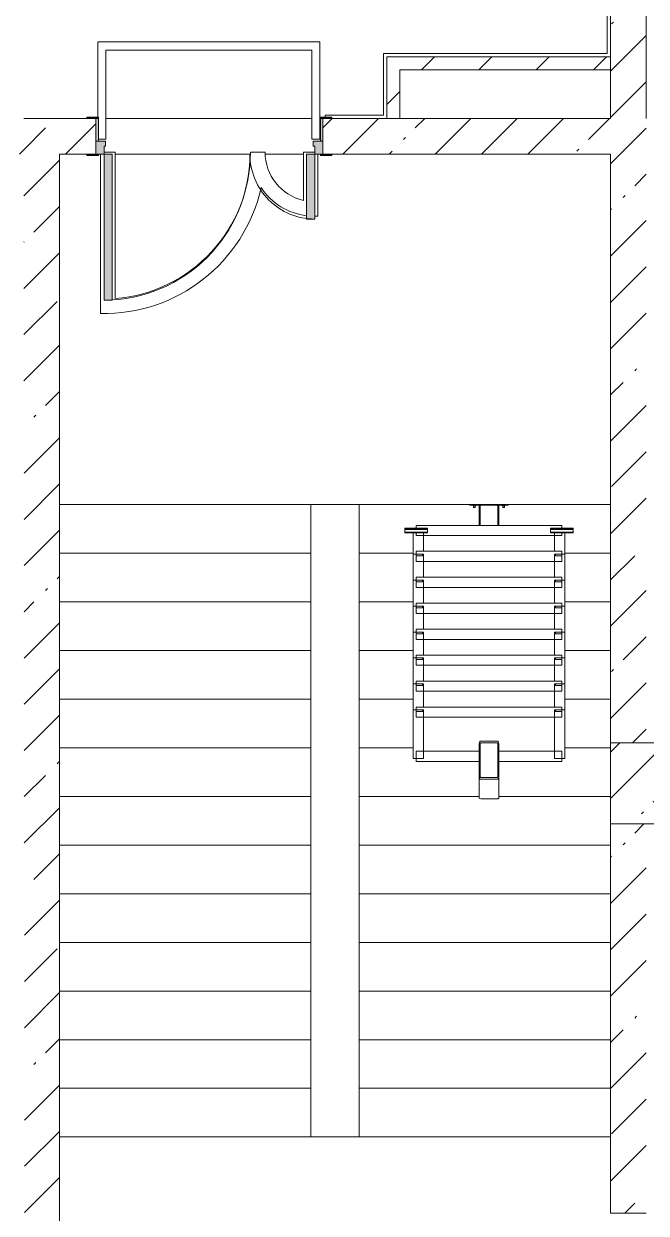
# Model space of a CAD drawing. Header units: millimetres. Extents: x -8624 to 194831, y -8553 to 29000.
# Drawn here: x 71860 to 75700, y 1150 to 8484 of the extents above; entities that cross this region are included whole.
import ezdxf

# ---------------------------------------------------------------- set-up
doc = ezdxf.new("R2010")
doc.units = ezdxf.units.MM
doc.linetypes.add('200_ШТРИХ__ш1_п0_6_', pattern=[800, 500, -300])
for name, color, linetype, lineweight in [('A-DETL-MBND-1', 7, '200_ШТРИХ__ш1_п0_6_', 9), ('A-GENM', 7, 'Continuous', 5), ('A-WALL-2', 7, 'Continuous', 9), ('I-WALL', 7, 'Continuous', 5), ('S-COLS', 7, 'Continuous', 5), ('S-STRS', 7, 'Continuous', 5)]:
    doc.layers.add(name, color=color, linetype=linetype, lineweight=lineweight)
for name, color, linetype, lineweight, true_color in [('A-DOOR-1', 7, 'Continuous', 5, 0xaaaaaa), ('A-DOOR-2', 7, 'Continuous', 5, 0xe2e2e2), ('A-DOOR-FRAM-1', 7, 'Continuous', 5, 0xe2e2e2), ('A-DOOR-FRAM-2', 7, 'Continuous', 5, 0xaaaaaa), ('A-FLOR-2', 7, 'Continuous', 5, 0xaaaaaa)]:
    doc.layers.add(name, color=color, linetype=linetype, lineweight=lineweight, true_color=true_color)
pattern_1 = [(45, (0, 0), (-285.1231, 285.1231), []), (45, (285.12, 0), (-285.1231, 285.1231), [504.031, -100.806, 16.764, -84.042])]
pattern_2 = [(45, (0, 0), (-176.7767, 176.7767), [])]

# ---------------------------------------------------------------- blocks, each defined once
blk = doc.blocks.new('BSC_Колонна _Прямоугольная - 500х500-V13-3_1_1_птичка копия 1')
at = {"layer": 'S-COLS'}
h = blk.add_hatch(dxfattribs=at)
h.set_pattern_fill('FP_15', color=256, style=0, pattern_type=2)
h.set_pattern_definition([(45, (-75730, -3800), (-285.1231, 285.1231), []), (45, (-75444.88, -3800), (-285.1231, 285.1231), [504.031, -100.806, 16.764, -84.042])])
h.paths.add_polyline_path([(-250, -250), (250, -250), (250, 250), (-250, 250), (-250, -177.6)])
for p, q in [((250, 250), (-250, 250)), ((-250, 250), (-250, -250)), ((250, -250), (250, 250)), ((-250, -250), (250, -250))]:
    blk.add_line(p, q, dxfattribs=at)
blk = doc.blocks.new('110_Дверь_СКБ_2Ст - Д-1 Лестничная клетка EIS60-24319353-3_1_1_птичка копия 1')
at = {"layer": 'A-DOOR-2'}
for points in [[(612.5, 1010), (612.5, 110), (662.5, 110), (662.5, 1010)], [(-630.1, 510), (-637.5, 510), (-637.5, 110), (-587.5, 110), (-587.5, 510)], [(712.5, 30), (697.5, 30), (697.5, -110), (712.5, -110)]]:
    blk.add_hatch(color=256, dxfattribs=at).paths.add_polyline_path(points)
h = blk.add_hatch(color=256, dxfattribs=at)
h.paths.add_polyline_path([(-637.5, 110), (-687.5, 110), (-687.5, 30), (-627.5, 30), (-630.1, 60), (-637.5, 60)])
h.paths.add_polyline_path([(712.5, 110), (662.5, 110), (662.5, 60), (652.5, 60), (652.5, 30), (712.5, 30)])
at = {"layer": 'A-DOOR-FRAM-1'}
for points in [[(-742.5, 118), (-742.5, 110), (-672.5, 110), (-672.5, 118)], [(697.5, 118), (697.5, 110), (767.5, 110), (767.5, 118)], [(-672.5, 30), (-687.5, 30), (-687.5, -110), (-672.5, -110)], [(-672.5, -110), (-742.5, -110), (-742.5, -118), (-672.5, -118)], [(697.5, -110), (697.5, -118), (767.5, -118), (767.5, -110)]]:
    blk.add_hatch(color=256, dxfattribs=at).paths.add_polyline_path(points)
at = {"layer": 'A-DOOR-1'}
for p, q in [((662.5, 1010), (612.5, 1010)), ((612.5, 1010), (612.5, 110)), ((662.5, 110), (662.5, 1010)), ((-637.5, 510), (-637.5, 110)), ((-587.5, 510), (-637.5, 510)), ((-587.5, 110), (-587.5, 510)), ((-637.5, 110), (-587.5, 110)), ((612.5, 110), (662.5, 110))]:
    blk.add_line(p, q, dxfattribs=at)
for centre, radius, start, end in [((662.5, 110), 900, 90, 180), ((-637.5, 110), 400, 360, 90)]:
    blk.add_arc(centre, radius, start, end, dxfattribs=at)
at = {"layer": 'A-DOOR-FRAM-2'}
for p, q in [((-672.5, 118), (-742.5, 118)), ((-742.5, 118), (-742.5, 110)), ((-742.5, 110), (-672.5, 110)), ((-637.5, 110), (-687.5, 110)), ((-687.5, 110), (-687.5, 30)), ((-672.5, 110), (-672.5, 118)), ((-637.5, 60), (-637.5, 110)), ((662.5, 110), (662.5, 60)), ((712.5, 110), (662.5, 110)), ((767.5, 118), (697.5, 118)), ((697.5, 118), (697.5, 110)), ((697.5, 110), (767.5, 110)), ((712.5, 30), (712.5, 110)), ((767.5, 110), (767.5, 118)), ((-687.5, 30), (-627.5, 30)), ((-672.5, 30), (-687.5, 30)), ((-687.5, 30), (-687.5, -110)), ((-672.5, -110), (-672.5, 30)), ((-627.5, 60), (-637.5, 60)), ((-627.5, 30), (-627.5, 60)), ((662.5, 60), (652.5, 60)), ((652.5, 60), (652.5, 30)), ((652.5, 30), (712.5, 30)), ((712.5, 30), (697.5, 30)), ((697.5, 30), (697.5, -110)), ((712.5, -110), (712.5, 30)), ((-672.5, -110), (-742.5, -110)), ((-742.5, -110), (-742.5, -118)), ((-742.5, -118), (-672.5, -118)), ((-687.5, -110), (-672.5, -110)), ((-672.5, -118), (-672.5, -110)), ((697.5, -110), (712.5, -110)), ((767.5, -110), (697.5, -110)), ((697.5, -110), (697.5, -118)), ((697.5, -118), (767.5, -118)), ((767.5, -118), (767.5, -110))]:
    blk.add_line(p, q, dxfattribs=at)
blk = doc.blocks.new('Анкер клиновой - Анкер клиновой МКТ В 10-10-16_85-22193208-3_1_1_птичка копия 1')
at = {"layer": 'A-DETL-MBND-1'}
for p, q in [((122191.4, 13788), (122191.4, 13784)), ((122207.4, 13788), (122191.4, 13788)), ((122191.4, 13788), (122207.4, 13788)), ((122194.4, 13798), (122194.4, 13784)), ((122204.4, 13798), (122194.4, 13798)), ((122194.4, 13798), (122204.4, 13798)), ((122204.4, 13784), (122204.4, 13798)), ((122207.4, 13784), (122207.4, 13788))]:
    blk.add_line(p, q, dxfattribs=at)
blk = doc.blocks.new('ОМ_Полоса_Трапеция прямоугольная_Прокат_ГОСТ 103-2006 - ОМ_Полоса_Трапеция прямоугольная_Прокат_ГОСТ 103-2006-21111644-3_1_1_птичка копия 1')
at = {"layer": 'A-GENM'}
for p, q in [((122699.4, 15046.5), (122699.4, 15056.5)), ((122699.4, 15056.5), (122739.4, 15056.5)), ((122739.4, 15046.5), (122699.4, 15046.5)), ((122739.4, 15056.5), (122739.4, 15046.5))]:
    blk.add_line(p, q, dxfattribs=at)
blk = doc.blocks.new('ОМ_Полоса_Трапеция прямоугольная_Прокат_ГОСТ 103-2006 - ОМ_Полоса_Трапеция прямоугольная_Прокат_ГОСТ 103-2006-V65-3_1_1_птичка копия 1')
at = {"layer": 'A-GENM'}
for p, q in [((122699.4, 14416.5), (122699.4, 14406.5)), ((122739.4, 14416.5), (122699.4, 14416.5)), ((122699.4, 14406.5), (122739.4, 14406.5)), ((122739.4, 14406.5), (122739.4, 14416.5))]:
    blk.add_line(p, q, dxfattribs=at)
blk = doc.blocks.new('ОМ_Полоса_Трапеция прямоугольная_Прокат_ГОСТ 103-2006 - ОМ_Полоса_Трапеция прямоугольная_Прокат_ГОСТ 103-2006-V66-3_1_1_птичка копия 1')
at = {"layer": 'A-GENM'}
for p, q in [((122699.4, 14256.5), (122699.4, 14246.5)), ((122739.4, 14256.5), (122699.4, 14256.5)), ((122699.4, 14246.5), (122739.4, 14246.5)), ((122739.4, 14246.5), (122739.4, 14256.5))]:
    blk.add_line(p, q, dxfattribs=at)
blk = doc.blocks.new('ОМ_Полоса_Трапеция прямоугольная_Прокат_ГОСТ 103-2006 - ОМ_Полоса_Трапеция прямоугольная_Прокат_ГОСТ 103-2006-V67-3_1_1_птичка копия 1')
at = {"layer": 'A-GENM'}
for p, q in [((122699.4, 14096.5), (122699.4, 14086.5)), ((122739.4, 14096.5), (122699.4, 14096.5)), ((122699.4, 14086.5), (122739.4, 14086.5)), ((122739.4, 14086.5), (122739.4, 14096.5))]:
    blk.add_line(p, q, dxfattribs=at)
blk = doc.blocks.new('ОМ_Полоса_Прокат_ГОСТ 103-2006 - ОМ_Полоса_Прокат_ГОСТ 103-2006-22193251-3_1_1_птичка копия 1')
at = {"layer": 'A-GENM'}
for p, q in [((122809.4, 13929.5), (122669.4, 13929.5)), ((122669.4, 13929.5), (122669.4, 13926.5)), ((122669.4, 13926.5), (122809.4, 13926.5)), ((122809.4, 13926.5), (122809.4, 13929.5))]:
    blk.add_line(p, q, dxfattribs=at)
blk = doc.blocks.new('ОМ_Полоса_Прокат_ГОСТ 103-2006 - ОМ_Полоса_Прокат_ГОСТ 103-2006-22193252-3_1_1_птичка копия 1')
at = {"layer": 'A-GENM'}
for p, q in [((122669.4, 13954.2), (122669.4, 13950.8)), ((122809.4, 13954.2), (122669.4, 13954.2)), ((122669.4, 13950.8), (122809.4, 13950.8)), ((122669.4, 13933.9), (122669.4, 13950.8)), ((122809.4, 13950.8), (122809.4, 13954.2)), ((122809.4, 13950.8), (122809.4, 13933.9)), ((122809.4, 13933.9), (122669.4, 13933.9))]:
    blk.add_line(p, q, dxfattribs=at)
blk = doc.blocks.new('ОМ_Полоса_Трапеция прямоугольная_Прокат_ГОСТ 103-2006 - ОМ_Полоса_Трапеция прямоугольная_Прокат_ГОСТ 103-2006-21111686-3_1_1_птичка копия 1')
at = {"layer": 'A-GENM'}
for p, q in [((121839.4, 15056.5), (121879.4, 15056.5)), ((121839.4, 15046.5), (121839.4, 15056.5)), ((121879.4, 15046.5), (121839.4, 15046.5)), ((121879.4, 15056.5), (121879.4, 15046.5))]:
    blk.add_line(p, q, dxfattribs=at)
blk = doc.blocks.new('ОМ_Полоса_Трапеция прямоугольная_Прокат_ГОСТ 103-2006 - ОМ_Полоса_Трапеция прямоугольная_Прокат_ГОСТ 103-2006-V68-3_1_1_птичка копия 1')
at = {"layer": 'A-GENM'}
for p, q in [((121879.4, 14416.5), (121839.4, 14416.5)), ((121839.4, 14416.5), (121839.4, 14406.5)), ((121839.4, 14406.5), (121879.4, 14406.5)), ((121879.4, 14406.5), (121879.4, 14416.5))]:
    blk.add_line(p, q, dxfattribs=at)
blk = doc.blocks.new('ОМ_Полоса_Трапеция прямоугольная_Прокат_ГОСТ 103-2006 - ОМ_Полоса_Трапеция прямоугольная_Прокат_ГОСТ 103-2006-V69-3_1_1_птичка копия 1')
at = {"layer": 'A-GENM'}
for p, q in [((121879.4, 14256.5), (121839.4, 14256.5)), ((121839.4, 14256.5), (121839.4, 14246.5)), ((121839.4, 14246.5), (121879.4, 14246.5)), ((121879.4, 14246.5), (121879.4, 14256.5))]:
    blk.add_line(p, q, dxfattribs=at)
blk = doc.blocks.new('ОМ_Полоса_Трапеция прямоугольная_Прокат_ГОСТ 103-2006 - ОМ_Полоса_Трапеция прямоугольная_Прокат_ГОСТ 103-2006-V70-3_1_1_птичка копия 1')
at = {"layer": 'A-GENM'}
for p, q in [((121879.4, 14096.5), (121839.4, 14096.5)), ((121839.4, 14096.5), (121839.4, 14086.5)), ((121839.4, 14086.5), (121879.4, 14086.5)), ((121879.4, 14086.5), (121879.4, 14096.5))]:
    blk.add_line(p, q, dxfattribs=at)
blk = doc.blocks.new('ОМ_Полоса_Прокат_ГОСТ 103-2006 - ОМ_Полоса_Прокат_ГОСТ 103-2006-22193295-3_1_1_птичка копия 1')
at = {"layer": 'A-GENM'}
for p, q in [((121909.4, 13929.5), (121769.4, 13929.5)), ((121769.4, 13929.5), (121769.4, 13926.5)), ((121769.4, 13926.5), (121909.4, 13926.5)), ((121909.4, 13926.5), (121909.4, 13929.5))]:
    blk.add_line(p, q, dxfattribs=at)
blk = doc.blocks.new('ОМ_Полоса_Прокат_ГОСТ 103-2006 - ОМ_Полоса_Прокат_ГОСТ 103-2006-22193296-3_1_1_птичка копия 1')
at = {"layer": 'A-GENM'}
for p, q in [((121909.4, 13954.2), (121769.4, 13954.2)), ((121769.4, 13954.2), (121769.4, 13950.8)), ((121769.4, 13950.8), (121909.4, 13950.8)), ((121769.4, 13933.9), (121769.4, 13950.8)), ((121909.4, 13950.8), (121909.4, 13954.2)), ((121909.4, 13950.8), (121909.4, 13933.9)), ((121909.4, 13933.9), (121769.4, 13933.9))]:
    blk.add_line(p, q, dxfattribs=at)
blk = doc.blocks.new('ОМ_Труба_ГОСТ 8639-82 - ОМ_Труба_ГОСТ 8639-82-21111694-3_1_1_птичка копия 1')
at = {"layer": 'A-GENM'}
for p, q in [((122229.4, 15590.5), (122229.4, 15456.5)), ((122238.4, 15595.1), (122340.4, 15595.1)), ((122349.4, 15456.5), (122349.4, 15590.5)), ((122238.4, 15474.2), (122340.4, 15474.2)), ((122229.4, 15256.4), (122229.4, 15456.5)), ((122235.4, 15456.5), (122235.4, 15256.4)), ((122340.4, 15462.4), (122238.4, 15462.4)), ((122343.4, 15256.4), (122343.4, 15456.5)), ((122349.4, 15456.5), (122349.4, 15256.4)), ((122238.4, 15250.5), (122340.4, 15250.5)), ((122340.4, 15238.8), (122238.4, 15238.8))]:
    blk.add_line(p, q, dxfattribs=at)
at = {"layer": 'A-GENM', "flags": 128}
for points in [[(122229.4, 15456.5), (122229.6, 15460), (122230.1, 15463.3), (122231, 15466.3), (122232.1, 15469), (122233.4, 15471.2), (122235, 15472.8), (122236.7, 15473.8), (122238.4, 15474.2)], [(122340.4, 15474.2), (122342.2, 15473.8), (122343.9, 15472.8), (122345.4, 15471.2), (122346.8, 15469), (122347.9, 15466.3), (122348.8, 15463.3), (122349.3, 15460), (122349.4, 15456.5)], [(122238.4, 15462.4), (122237.9, 15462.3), (122237.3, 15461.9), (122236.8, 15461.4), (122236.3, 15460.7), (122235.9, 15459.8), (122235.7, 15458.8), (122235.5, 15457.7), (122235.4, 15456.5)], [(122343.4, 15456.5), (122343.4, 15457.7), (122343.2, 15458.8), (122342.9, 15459.8), (122342.6, 15460.7), (122342.1, 15461.4), (122341.6, 15461.9), (122341, 15462.3), (122340.4, 15462.4)], [(122238.4, 15238.8), (122236.7, 15239.1), (122235, 15240.1), (122233.4, 15241.8), (122232.1, 15243.9), (122231, 15246.6), (122230.1, 15249.7), (122229.6, 15253), (122229.4, 15256.4)], [(122235.4, 15256.4), (122235.5, 15255.3), (122235.7, 15254.2), (122235.9, 15253.2), (122236.3, 15252.3), (122236.8, 15251.5), (122237.3, 15251), (122237.9, 15250.7), (122238.4, 15250.5)], [(122349.4, 15256.4), (122349.3, 15253), (122348.8, 15249.7), (122347.9, 15246.6), (122346.8, 15243.9), (122345.4, 15241.8), (122343.9, 15240.1), (122342.2, 15239.1), (122340.4, 15238.8)], [(122340.4, 15250.5), (122341, 15250.7), (122341.6, 15251), (122342.1, 15251.5), (122342.6, 15252.3), (122342.9, 15253.2), (122343.2, 15254.2), (122343.4, 15255.3), (122343.4, 15256.4)]]:
    blk.add_lwpolyline(points, dxfattribs=at)
at = {"layer": 'A-GENM'}
for centre, major_axis, start_param, end_param in [((122238.4, 15590.5), (9, 0), 1.570796, 3.141593), ((122340.4, 15590.5), (9, 0), 0, 1.570796), ((122238.4, 15538.5), (9, 0), 3.141593, 3.665191), ((122340.4, 15538.5), (-9, 0), 2.617994, 3.141593)]:
    blk.add_ellipse(centre, major_axis=major_axis, ratio=0.509802, start_param=start_param, end_param=end_param, dxfattribs=at)
blk = doc.blocks.new('ОМ_Уголок_ГОСТ 8509-93 - ОМ_Уголок_ГОСТ 8509-93-22194532-3_1_1_птичка копия 1')
at = {"layer": 'A-GENM'}
for p, q in [((0, 45.2), (0, -17.8)), ((390, 45.2), (0, 45.2)), ((900, 45.2), (510, 45.2)), ((900, -17.8), (900, 45.2)), ((0, -17.8), (390, -17.8)), ((510, -17.8), (900, -17.8))]:
    blk.add_line(p, q, dxfattribs=at)
blk = doc.blocks.new('ОМ_Уголок_ГОСТ 8509-93 - ОМ_Уголок_ГОСТ 8509-93-V71-3_1_1_птичка копия 1')
at = {"layer": 'A-GENM'}
for p, q in [((0, 45.2), (0, -17.8)), ((900, 45.2), (0, 45.2)), ((900, -17.8), (900, 45.2)), ((0, -17.8), (900, -17.8))]:
    blk.add_line(p, q, dxfattribs=at)
blk = doc.blocks.new('ОМ_Уголок_ГОСТ 8509-93 - ОМ_Уголок_ГОСТ 8509-93-22194533-3_1_1_птичка копия 1')
at = {"layer": 'A-GENM'}
for p, q in [((0, 45.2), (0, -17.8)), ((300, 45.2), (0, 45.2)), ((300, -17.8), (300, 45.2)), ((0, -17.8), (300, -17.8))]:
    blk.add_line(p, q, dxfattribs=at)
blk = doc.blocks.new('ОМ_Уголок_ГОСТ 8509-93 - ОМ_Уголок_ГОСТ 8509-93-V72-3_1_1_птичка копия 1')
at = {"layer": 'A-GENM'}
for p, q in [((0, 45.2), (0, -17.8)), ((142.2, 45.2), (0, 45.2)), ((0, -17.8), (160, -17.8))]:
    blk.add_line(p, q, dxfattribs=at)
blk = doc.blocks.new('ОМ_Уголок_ГОСТ 8509-93 - ОМ_Уголок_ГОСТ 8509-93-V73-3_1_1_птичка копия 1')
at = {"layer": 'A-GENM'}
for p, q in [((300, 45.2), (157.8, 45.2)), ((300, -17.8), (300, 45.2)), ((140, -17.8), (300, -17.8))]:
    blk.add_line(p, q, dxfattribs=at)
blk = doc.blocks.new('ОМ_Уголок_ГОСТ 8509-93 - ОМ_Уголок_ГОСТ 8509-93-V74-3_1_1_птичка копия 1')
at = {"layer": 'A-GENM'}
for p, q in [((0, 45.2), (0, 27.8)), ((900, 45.2), (0, 45.2)), ((0, 7.4), (0, -17.8)), ((900, 27.8), (900, 45.2)), ((900, -17.8), (900, 7.4)), ((0, -17.8), (900, -17.8))]:
    blk.add_line(p, q, dxfattribs=at)
blk = doc.blocks.new('ОМ_Уголок_ГОСТ 8509-93 - ОМ_Уголок_ГОСТ 8509-93-V75-3_1_1_птичка копия 1')
at = {"layer": 'A-GENM'}
for p, q in [((0, 45.2), (0, -17.8)), ((7.4, 45.2), (0, 45.2)), ((142.2, 45.2), (27.8, 45.2)), ((0, -17.8), (7.4, -17.8)), ((27.8, -17.8), (160, -17.8))]:
    blk.add_line(p, q, dxfattribs=at)
blk = doc.blocks.new('ОМ_Уголок_ГОСТ 8509-93 - ОМ_Уголок_ГОСТ 8509-93-V76-3_1_1_птичка копия 1')
at = {"layer": 'A-GENM'}
for p, q in [((272.2, 45.2), (157.8, 45.2)), ((300, 45.2), (292.6, 45.2)), ((300, -17.8), (300, 45.2)), ((140, -17.8), (272.2, -17.8)), ((292.6, -17.8), (300, -17.8))]:
    blk.add_line(p, q, dxfattribs=at)
blk = doc.blocks.new('ОМ_Труба_ГОСТ 8639-82 - ОМ_Труба_ГОСТ 8639-82-21111710-3_1_1_птичка копия 1')
at = {"layer": 'A-DETL-MBND-1'}
for p, q in [((122229.4, 13908.7), (122229.4, 13784)), ((122235.4, 13908.7), (122235.4, 13784)), ((122343.4, 13908.7), (122343.4, 13784)), ((122349.4, 13784), (122349.4, 13908.7))]:
    blk.add_line(p, q, dxfattribs=at)
blk = doc.blocks.new('ОМ_Уголок_ГОСТ 8510-86 - ОМ_Уголок_ГОСТ 8510-86-V77-3_1_1_птичка копия 1')
at = {"layer": 'A-DETL-MBND-1'}
blk.add_line((0, 0), (240, 0), dxfattribs=at)

msp = doc.modelspace()

# ---------------------------------------------------------------- hatches: boundary and pattern name
at = {"layer": 'I-WALL'}
h = msp.add_hatch(dxfattribs=at)
h.set_pattern_fill('FP_23', color=256, style=0, pattern_type=2)
h.set_pattern_definition(pattern_1)
h.paths.add_polyline_path([(75480, 7900), (75700, 7900), (75700, 9179), (75480, 9179), (75480, 8200)])
h.paths.add_polyline_path([(75700, 10619), (75700, 10900), (75480, 10900), (75480, 10619)])
h = msp.add_hatch(dxfattribs=at)
h.set_pattern_fill('FP_28', color=256, style=0, pattern_type=2)
h.set_pattern_definition(pattern_2)
h.paths.add_polyline_path([(74180, 7900), (74180, 8280), (74100, 8280), (74100, 7900)])
h = msp.add_hatch(dxfattribs=at)
h.set_pattern_fill('FP_28', color=256, style=0, pattern_type=2)
h.set_pattern_definition(pattern_2)
h.paths.add_polyline_path([(75480, 8200), (75480, 8280), (74180, 8280), (74180, 8200), (75429.7, 8200)])
h = msp.add_hatch(dxfattribs=at)
h.set_pattern_fill('FP_23', color=256, style=0, pattern_type=2)
h.set_pattern_definition(pattern_1)
h.paths.add_polyline_path([(71690, 7680), (71860, 7680), (71860, 7900), (71660, 7900), (71660, 7680)])
h.paths.add_polyline_path([(70420, 7680), (70710, 7680), (70710, 7900), (69360, 7900), (69360, 7680), (70320, 7680)])
h.paths.add_polyline_path([(67080, 7680), (68260, 7680), (68260, 7900), (66860, 7900), (66860, 7680), (66890, 7680)])
h = msp.add_hatch(dxfattribs=at)
h.set_pattern_fill('FP_23', color=256, style=0, pattern_type=2)
h.set_pattern_definition(pattern_1)
h.paths.add_polyline_path([(71865.5, 7680), (72305, 7680), (72305, 7900), (71860, 7900), (71860, 7680)])
h.paths.add_polyline_path([(75480, 7680), (75480, 7900), (73705, 7900), (73705, 7680), (75429.7, 7680)])
h = msp.add_hatch(dxfattribs=at)
h.set_pattern_fill('FP_23', color=256, style=0, pattern_type=2)
h.set_pattern_definition(pattern_1)
h.paths.add_polyline_path([(75480, 120), (75700, 120), (75700, 350), (75480, 350)])
h.paths.add_polyline_path([(75700, 1150), (75700, 3550), (75480, 3550), (75480, 1150)])
h.paths.add_polyline_path([(75480, 4050), (75700, 4050), (75700, 7900), (75480, 7900), (75480, 4710.9)])
h = msp.add_hatch(dxfattribs=at)
h.set_pattern_fill('FP_23', color=256, style=0, pattern_type=2)
h.set_pattern_definition(pattern_1)
h.paths.add_polyline_path([(72080, 120), (72080, 7680), (71860, 7680), (71865.5, 120)])

# ---------------------------------------------------------------- linework, layer by layer
at = {"layer": 'A-DETL-MBND-1'}
msp.add_line((75480, 535), (75480, 1150), dxfattribs=at)
at = {"layer": 'A-FLOR-2'}
for p, q in [((75460, 9226.6), (75460, 8300)), ((73686.9, 8371.9), (72316.9, 8371.9)), ((72316.9, 8371.9), (72316.9, 7908)), ((73686.9, 7771.9), (73686.9, 8371.9)), ((72366.9, 7771.9), (72366.9, 8321.9)), ((72366.9, 8321.9), (73636.9, 8321.9)), ((73636.9, 8321.9), (73636.9, 7771.9)), ((74080, 7920), (74080, 8300)), ((74080, 8300), (75460, 8300)), ((73720, 7908), (73720, 7920)), ((73720, 7920), (74080, 7920)), ((72320, 7771.9), (72366.9, 7771.9)), ((73636.9, 7771.9), (73686.9, 7771.9)), ((72333.5, 7680), (72333.5, 6697.1)), ((72423.5, 7691.9), (72355, 7691.9)), ((72423.5, 6789.7), (72423.5, 7691.9)), ((72423.5, 7680), (73257.8, 7680)), ((73348.5, 7691.9), (73258.5, 7691.9)), ((73349.6, 7680), (73584.7, 7680)), ((73655, 7691.9), (73584.7, 7691.9)), ((73584.7, 7691.9), (73584.7, 7394.8)), ((73674.7, 7297.5), (73674.7, 7680))]:
    msp.add_line(p, q, dxfattribs=at)
for centre, radius, start, end in [((72353.5, 7691.9), 905, 274.43687, 360), ((73653.5, 7691.9), 305, 180, 256.9573), ((72353.5, 7691.9), 995, 268.8489, 347.32946), ((73653.5, 7691.9), 395, 213.54048, 262.94436), ((73653.5, 7691.9), 395, 270.21425, 273.07201)]:
    msp.add_arc(centre, radius, start, end, dxfattribs=at)
at = {"layer": 'A-WALL-2'}
for p, q in [((75480, 8200), (75480, 8280)), ((74100, 7900), (74180, 7900))]:
    msp.add_line(p, q, dxfattribs=at)
at = {"layer": 'I-WALL'}
for p, q in [((75700, 10900), (75700, 7900)), ((75480, 9226.6), (75480, 8280)), ((74100, 8280), (74100, 7900)), ((75480, 8280), (74100, 8280)), ((74180, 7900), (74180, 8200)), ((74180, 8200), (75480, 8200)), ((75480, 8200), (75480, 7900)), ((72250, 7900), (71860, 7900)), ((72366.9, 7900), (73636.9, 7900)), ((74100, 7900), (73760, 7900)), ((75480, 7900), (74180, 7900)), ((72080, 120), (72080, 7680)), ((72080, 7680), (72250, 7680)), ((73257.8, 7680), (72423.5, 7680)), ((73584.7, 7680), (73349.6, 7680)), ((73760, 7680), (75480, 7680)), ((75480, 7680), (75480, 4050)), ((75480, 3550), (75480, 1150)), ((75480, 1150), (75700, 1150))]:
    msp.add_line(p, q, dxfattribs=at)
at = {"layer": 'S-STRS'}
for p, q in [((73257.8, 7680), (72423.5, 7680)), ((73584.7, 7680), (73349.6, 7680)), ((72080, 5520), (73630, 5520)), ((72080, 5520), (73630, 5520)), ((73630, 5520), (75480, 5520)), ((73630, 5220), (73630, 5520)), ((73930, 5520), (73930, 5220)), ((72080, 5220), (73630, 5220)), ((72080, 5220), (73630, 5220)), ((73630, 4920), (73630, 5220)), ((73930, 5220), (73930, 4920)), ((74262.2, 5220), (73930, 5220)), ((74262.2, 5220), (73930, 5220)), ((75480, 5220), (75197.8, 5220)), ((75480, 5220), (75197.8, 5220)), ((72080, 4920), (73630, 4920)), ((72080, 4920), (73630, 4920)), ((73630, 4620), (73630, 4920)), ((73930, 4920), (73930, 4620)), ((74262.2, 4920), (73930, 4920)), ((74262.2, 4920), (73930, 4920)), ((75480, 4920), (75197.8, 4920)), ((75480, 4920), (75197.8, 4920)), ((72080, 4620), (73630, 4620)), ((72080, 4620), (73630, 4620)), ((73630, 4320), (73630, 4620)), ((73930, 4620), (73930, 4320)), ((74262.2, 4620), (73930, 4620)), ((74262.2, 4620), (73930, 4620)), ((75480, 4620), (75197.8, 4620)), ((75480, 4620), (75197.8, 4620)), ((72080, 4320), (73630, 4320)), ((72080, 4320), (73630, 4320)), ((73630, 4020), (73630, 4320)), ((73930, 4320), (73930, 4020)), ((74262.2, 4320), (73930, 4320)), ((74262.2, 4320), (73930, 4320)), ((75480, 4320), (75197.8, 4320)), ((75480, 4320), (75197.8, 4320)), ((72080, 4020), (73630, 4020)), ((72080, 4020), (73630, 4020)), ((73630, 3720), (73630, 4020)), ((73930, 4020), (73930, 3720)), ((74262.2, 4020), (73930, 4020)), ((74262.2, 4020), (73930, 4020)), ((75480, 4020), (75197.8, 4020)), ((75480, 4020), (75197.8, 4020)), ((72080, 3720), (73630, 3720)), ((72080, 3720), (73630, 3720)), ((73630, 3420), (73630, 3720)), ((73930, 3720), (73930, 3420)), ((74671.4, 3720), (73930, 3720)), ((74671.4, 3720), (73930, 3720)), ((75480, 3720), (74788.6, 3720)), ((75480, 3720), (74788.6, 3720)), ((72080, 3420), (73630, 3420)), ((72080, 3420), (73630, 3420)), ((73630, 3120), (73630, 3420)), ((73930, 3420), (73930, 3120)), ((75480, 3420), (73930, 3420)), ((75480, 3420), (73930, 3420)), ((72080, 3120), (73630, 3120)), ((72080, 3120), (73630, 3120)), ((73630, 2820), (73630, 3120)), ((73930, 3120), (73930, 2820)), ((75480, 3120), (73930, 3120)), ((75480, 3120), (73930, 3120)), ((72080, 2820), (73630, 2820)), ((72080, 2820), (73630, 2820)), ((73630, 2520), (73630, 2820)), ((73930, 2820), (73930, 2520)), ((75480, 2820), (73930, 2820)), ((75480, 2820), (73930, 2820)), ((72080, 2520), (73630, 2520)), ((72080, 2520), (73630, 2520)), ((73630, 2220), (73630, 2520)), ((73930, 2520), (73930, 2220)), ((75480, 2520), (73930, 2520)), ((75480, 2520), (73930, 2520)), ((72080, 2220), (73630, 2220)), ((72080, 2220), (73630, 2220)), ((73630, 1920), (73630, 2220)), ((73930, 2220), (73930, 1920)), ((75480, 2220), (73930, 2220)), ((75480, 2220), (73930, 2220)), ((72080, 1920), (73630, 1920)), ((72080, 1920), (73630, 1920)), ((73630, 1620), (73630, 1920)), ((73930, 1920), (73930, 1620)), ((75480, 1920), (73930, 1920)), ((75480, 1920), (73930, 1920)), ((72080, 1620), (73630, 1620)), ((72080, 1620), (73630, 1620)), ((73930, 1620), (73630, 1620)), ((75480, 1620), (73930, 1620)), ((75480, 1620), (73930, 1620))]:
    msp.add_line(p, q, dxfattribs=at)

# ---------------------------------------------------------------- block references
at = {"layer": 'A-DETL-MBND-1', "extrusion": (0, 0, -1)}
msp.add_blockref('ОМ_Уголок_ГОСТ 8510-86 - ОМ_Уголок_ГОСТ 8510-86-V77-3_1_1_птичка копия 1', (-74850, 5515.8), dxfattribs=at)
at = {"layer": 'A-DETL-MBND-1', "rotation": 180}
for name, p in [('Анкер клиновой - Анкер клиновой МКТ В 10-10-16_85-22193208-3_1_1_птичка копия 1', (196839.4, 19299.8)), ('ОМ_Труба_ГОСТ 8639-82 - ОМ_Труба_ГОСТ 8639-82-21111710-3_1_1_птичка копия 1', (197019.4, 19299.8)), ('Анкер клиновой - Анкер клиновой МКТ В 10-10-16_85-22193208-3_1_1_птичка копия 1', (197019.4, 19299.8))]:
    msp.add_blockref(name, p, dxfattribs=at)
at = {"layer": 'A-DOOR-1', "rotation": 180}
msp.add_blockref('110_Дверь_СКБ_2Ст - Д-1 Лестничная клетка EIS60-24319353-3_1_1_птичка копия 1', (73017.5, 7790), dxfattribs=at)
at = {"layer": 'A-GENM', "rotation": 180}
for name, p in [('ОМ_Полоса_Прокат_ГОСТ 103-2006 - ОМ_Полоса_Прокат_ГОСТ 103-2006-22193251-3_1_1_птичка копия 1', (197019.4, 19299.8)), ('ОМ_Полоса_Прокат_ГОСТ 103-2006 - ОМ_Полоса_Прокат_ГОСТ 103-2006-22193252-3_1_1_птичка копия 1', (197019.4, 19299.8)), ('ОМ_Полоса_Прокат_ГОСТ 103-2006 - ОМ_Полоса_Прокат_ГОСТ 103-2006-22193295-3_1_1_птичка копия 1', (197019.4, 19299.8)), ('ОМ_Полоса_Прокат_ГОСТ 103-2006 - ОМ_Полоса_Прокат_ГОСТ 103-2006-22193296-3_1_1_птичка копия 1', (197019.4, 19299.8)), ('ОМ_Полоса_Трапеция прямоугольная_Прокат_ГОСТ 103-2006 - ОМ_Полоса_Трапеция прямоугольная_Прокат_ГОСТ 103-2006-V67-3_1_1_птичка копия 1', (197019.4, 19299.8)), ('ОМ_Полоса_Трапеция прямоугольная_Прокат_ГОСТ 103-2006 - ОМ_Полоса_Трапеция прямоугольная_Прокат_ГОСТ 103-2006-V70-3_1_1_птичка копия 1', (197019.4, 19299.8)), ('ОМ_Полоса_Трапеция прямоугольная_Прокат_ГОСТ 103-2006 - ОМ_Полоса_Трапеция прямоугольная_Прокат_ГОСТ 103-2006-V66-3_1_1_птичка копия 1', (197019.4, 19299.8)), ('ОМ_Полоса_Трапеция прямоугольная_Прокат_ГОСТ 103-2006 - ОМ_Полоса_Трапеция прямоугольная_Прокат_ГОСТ 103-2006-V69-3_1_1_птичка копия 1', (197019.4, 19299.8)), ('ОМ_Полоса_Трапеция прямоугольная_Прокат_ГОСТ 103-2006 - ОМ_Полоса_Трапеция прямоугольная_Прокат_ГОСТ 103-2006-V65-3_1_1_птичка копия 1', (197019.4, 19299.8)), ('ОМ_Полоса_Трапеция прямоугольная_Прокат_ГОСТ 103-2006 - ОМ_Полоса_Трапеция прямоугольная_Прокат_ГОСТ 103-2006-V68-3_1_1_птичка копия 1', (197019.4, 19299.8)), ('ОМ_Полоса_Трапеция прямоугольная_Прокат_ГОСТ 103-2006 - ОМ_Полоса_Трапеция прямоугольная_Прокат_ГОСТ 103-2006-21111644-3_1_1_птичка копия 1', (197019.4, 19779.8)), ('ОМ_Полоса_Трапеция прямоугольная_Прокат_ГОСТ 103-2006 - ОМ_Полоса_Трапеция прямоугольная_Прокат_ГОСТ 103-2006-21111686-3_1_1_птичка копия 1', (197019.4, 19779.8)), ('ОМ_Полоса_Трапеция прямоугольная_Прокат_ГОСТ 103-2006 - ОМ_Полоса_Трапеция прямоугольная_Прокат_ГОСТ 103-2006-21111644-3_1_1_птичка копия 1', (197019.4, 19619.8)), ('ОМ_Полоса_Трапеция прямоугольная_Прокат_ГОСТ 103-2006 - ОМ_Полоса_Трапеция прямоугольная_Прокат_ГОСТ 103-2006-21111686-3_1_1_птичка копия 1', (197019.4, 19619.8)), ('ОМ_Полоса_Трапеция прямоугольная_Прокат_ГОСТ 103-2006 - ОМ_Полоса_Трапеция прямоугольная_Прокат_ГОСТ 103-2006-21111644-3_1_1_птичка копия 1', (197019.4, 19459.8)), ('ОМ_Полоса_Трапеция прямоугольная_Прокат_ГОСТ 103-2006 - ОМ_Полоса_Трапеция прямоугольная_Прокат_ГОСТ 103-2006-21111686-3_1_1_птичка копия 1', (197019.4, 19459.8)), ('ОМ_Полоса_Трапеция прямоугольная_Прокат_ГОСТ 103-2006 - ОМ_Полоса_Трапеция прямоугольная_Прокат_ГОСТ 103-2006-21111644-3_1_1_птичка копия 1', (197019.4, 19299.8)), ('ОМ_Полоса_Трапеция прямоугольная_Прокат_ГОСТ 103-2006 - ОМ_Полоса_Трапеция прямоугольная_Прокат_ГОСТ 103-2006-21111686-3_1_1_птичка копия 1', (197019.4, 19299.8)), ('ОМ_Труба_ГОСТ 8639-82 - ОМ_Труба_ГОСТ 8639-82-21111694-3_1_1_птичка копия 1', (197019.4, 19299.8))]:
    msp.add_blockref(name, p, dxfattribs=at)
at = {"layer": 'A-GENM', "extrusion": (0, 0, -1)}
for name, p, rotation in [('ОМ_Уголок_ГОСТ 8509-93 - ОМ_Уголок_ГОСТ 8509-93-V76-3_1_1_птичка копия 1', (-74280, 5073.3), 90.00000000000087), ('ОМ_Уголок_ГОСТ 8509-93 - ОМ_Уголок_ГОСТ 8509-93-V74-3_1_1_птичка копия 1', (-74280, 5373.3), 180), ('ОМ_Уголок_ГОСТ 8509-93 - ОМ_Уголок_ГОСТ 8509-93-V75-3_1_1_птичка копия 1', (-75180, 5373.3), 270.0000000000007), ('ОМ_Уголок_ГОСТ 8509-93 - ОМ_Уголок_ГОСТ 8509-93-V73-3_1_1_птичка копия 1', (-74280, 4913.3), 90.00000000000087), ('ОМ_Уголок_ГОСТ 8509-93 - ОМ_Уголок_ГОСТ 8509-93-V71-3_1_1_птичка копия 1', (-74280, 5213.3), 180), ('ОМ_Уголок_ГОСТ 8509-93 - ОМ_Уголок_ГОСТ 8509-93-V72-3_1_1_птичка копия 1', (-75180, 5213.3), 270.0000000000007), ('ОМ_Уголок_ГОСТ 8509-93 - ОМ_Уголок_ГОСТ 8509-93-V71-3_1_1_птичка копия 1', (-74280, 5053.3), 180), ('ОМ_Уголок_ГОСТ 8509-93 - ОМ_Уголок_ГОСТ 8509-93-V73-3_1_1_птичка копия 1', (-74280, 4753.3), 90.00000000000087), ('ОМ_Уголок_ГОСТ 8509-93 - ОМ_Уголок_ГОСТ 8509-93-V72-3_1_1_птичка копия 1', (-75180, 5053.3), 270.0000000000007), ('ОМ_Уголок_ГОСТ 8509-93 - ОМ_Уголок_ГОСТ 8509-93-V73-3_1_1_птичка копия 1', (-74280, 4593.3), 90.00000000000087), ('ОМ_Уголок_ГОСТ 8509-93 - ОМ_Уголок_ГОСТ 8509-93-V71-3_1_1_птичка копия 1', (-74280, 4893.3), 180), ('ОМ_Уголок_ГОСТ 8509-93 - ОМ_Уголок_ГОСТ 8509-93-V72-3_1_1_птичка копия 1', (-75180, 4893.3), 270.0000000000007), ('ОМ_Уголок_ГОСТ 8509-93 - ОМ_Уголок_ГОСТ 8509-93-V73-3_1_1_птичка копия 1', (-74280, 4433.3), 90.00000000000087), ('ОМ_Уголок_ГОСТ 8509-93 - ОМ_Уголок_ГОСТ 8509-93-V71-3_1_1_птичка копия 1', (-74280, 4733.3), 180), ('ОМ_Уголок_ГОСТ 8509-93 - ОМ_Уголок_ГОСТ 8509-93-V72-3_1_1_птичка копия 1', (-75180, 4733.3), 270.0000000000007), ('ОМ_Уголок_ГОСТ 8509-93 - ОМ_Уголок_ГОСТ 8509-93-V73-3_1_1_птичка копия 1', (-74280, 4273.3), 90.00000000000087), ('ОМ_Уголок_ГОСТ 8509-93 - ОМ_Уголок_ГОСТ 8509-93-V71-3_1_1_птичка копия 1', (-74280, 4573.3), 180), ('ОМ_Уголок_ГОСТ 8509-93 - ОМ_Уголок_ГОСТ 8509-93-V72-3_1_1_птичка копия 1', (-75180, 4573.3), 270.0000000000007), ('ОМ_Уголок_ГОСТ 8509-93 - ОМ_Уголок_ГОСТ 8509-93-V73-3_1_1_птичка копия 1', (-74280, 4113.3), 90.00000000000087), ('ОМ_Уголок_ГОСТ 8509-93 - ОМ_Уголок_ГОСТ 8509-93-V71-3_1_1_птичка копия 1', (-74280, 4413.3), 180), ('ОМ_Уголок_ГОСТ 8509-93 - ОМ_Уголок_ГОСТ 8509-93-V72-3_1_1_птичка копия 1', (-75180, 4413.3), 270.0000000000007), ('ОМ_Уголок_ГОСТ 8509-93 - ОМ_Уголок_ГОСТ 8509-93-V71-3_1_1_птичка копия 1', (-74280, 4253.3), 180), ('ОМ_Уголок_ГОСТ 8509-93 - ОМ_Уголок_ГОСТ 8509-93-22194533-3_1_1_птичка копия 1', (-74280, 3953.3), 90.00000000000087), ('ОМ_Уголок_ГОСТ 8509-93 - ОМ_Уголок_ГОСТ 8509-93-22194533-3_1_1_птичка копия 1', (-75180, 4253.3), 270.0000000000007)]:
    msp.add_blockref(name, p, dxfattribs=dict(at, rotation=rotation))
msp.add_blockref('ОМ_Уголок_ГОСТ 8509-93 - ОМ_Уголок_ГОСТ 8509-93-22194532-3_1_1_птичка копия 1', (-75180, 3953.3), dxfattribs=at)
at = {"layer": 'S-COLS'}
msp.add_blockref('BSC_Колонна _Прямоугольная - 500х500-V13-3_1_1_птичка копия 1', (75730, 3800), dxfattribs=at)

doc.saveas('drawing.dxf')
